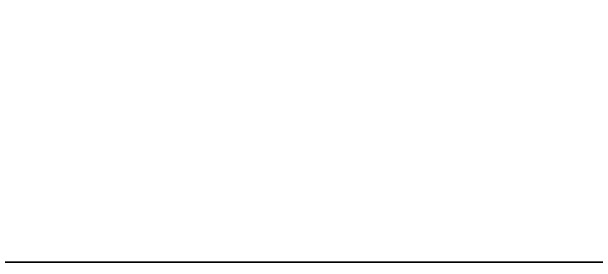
# Model space of a CAD drawing. Extents: x -1 to 891, y -1591 to 1.
# Drawn here: x 445 to 567.5, y -835 to -782.5 of the extents above; entities that cross this region are included whole.
import ezdxf

# ---------------------------------------------------------------- set-up
doc = ezdxf.new("R2010")
doc.units = 0
doc.layers.add('IQ_200_3D', color=1, linetype='Continuous')
doc.layers.add('IQ_204_2D', color=7, linetype='Continuous')

msp = doc.modelspace()

# ---------------------------------------------------------------- linework, layer by layer
at = {"layer": 'IQ_204_2D', "transparency": 33554687}
msp.add_line((160, -835), (890, -835), dxfattribs=at)

# ---------------------------------------------------------------- meshes
at = {"layer": 'IQ_200_3D', "transparency": 33554687}
mesh = msp.add_polyface(dxfattribs=at)
corners = [(890, 0, 130), (890, -835, 130), (160, -835, 130), (160, -910, 130), (0, -910, 130), (0, 0, 130)]
mesh.append_faces([[corners[k] for k in face] for face in [(0, 1, 2, 5)]], dxfattribs={"vtx2": -1})
mesh.append_faces([[corners[k] for k in face] for face in [(2, 3, 4, 5)]], dxfattribs={"vtx3": -1})
mesh = msp.add_polyface(dxfattribs=at)
corners = [(890, 0, 950), (0, 0, 950), (0, -910, 950), (160, -910, 950), (160, -835, 950), (890, -835, 950)]
mesh.append_faces([[corners[k] for k in face] for face in [(2, 3, 4, 1)]], dxfattribs={"vtx2": -1})
mesh.append_faces([[corners[k] for k in face] for face in [(4, 5, 0, 1)]], dxfattribs={"vtx3": -1})
mesh = msp.add_polyface(dxfattribs=at)
corners = [(160, -58, 140), (160, -835, 140), (810, -835, 140), (810, -58, 140)]
mesh.append_faces([[corners[k] for k in face] for face in [(0, 1, 2, 3)]])
mesh = msp.add_polyface(dxfattribs=at)
corners = [(810, -58, 931.18), (810, -835, 931.18), (160, -835, 931.18), (160, -58, 931.18)]
mesh.append_faces([[corners[k] for k in face] for face in [(0, 1, 2, 3)]])

doc.saveas('drawing.dxf')
